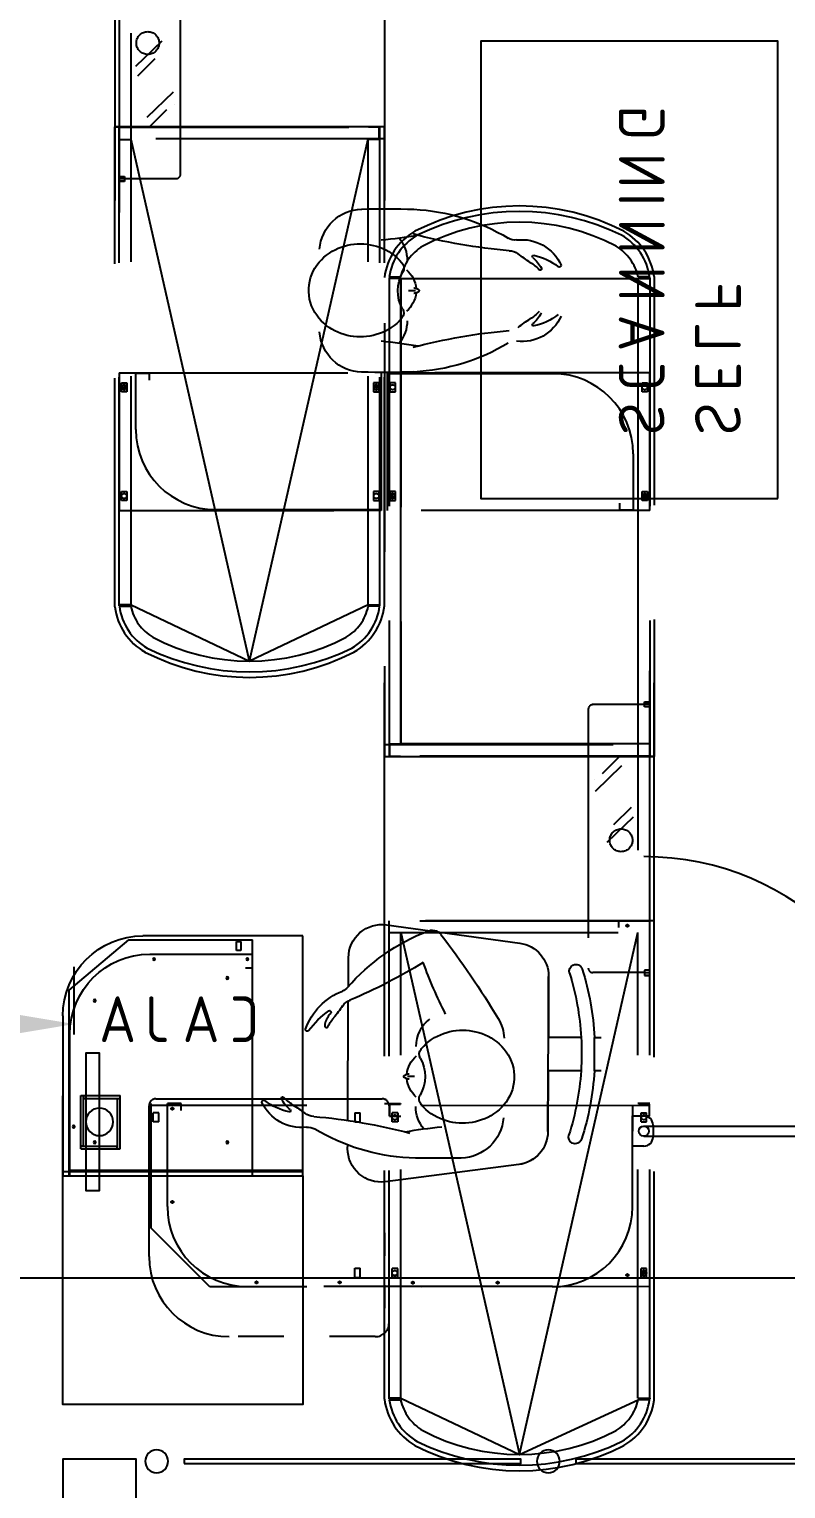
# Model space of a CAD drawing. Header units: millimetres. Extents: x 340 to 1003762, y 22 to 362022.
# Drawn here: x 405.336 to 406.991, y 42.356 to 45.548 of the extents above; entities that cross this region are included whole.
import ezdxf
from ezdxf.xclip import XClip

# ---------------------------------------------------------------- set-up
doc = ezdxf.new("R2010")
doc.units = ezdxf.units.MM
doc.header["$XCLIPFRAME"] = 0
doc.linetypes.add('LSBB_P_002 - PLANTA 1° NIVEL SALA DE VENTAS$0$DASHED', pattern=[0.75, 0.5, -0.25])
doc.linetypes.add('LSBB_P_002 - PLANTA 1° NIVEL SALA DE VENTAS$0$HIDDEN', pattern=[0.375, 0.25, -0.125])
for name, color, linetype in [('LSBB_P_002 - PLANTA 1° NIVEL SALA DE VENTAS$0$A-CHECKOUTS', 6, 'Continuous'), ('LSBB_P_002 - PLANTA 1° NIVEL SALA DE VENTAS$0$A-DEMOLICIONES', 30, 'LSBB_P_002 - PLANTA 1° NIVEL SALA DE VENTAS$0$DASHED'), ('LSBB_P_002 - PLANTA 1° NIVEL SALA DE VENTAS$0$COTAS 125', 2, 'Continuous'), ('XREF', 7, 'Continuous')]:
    doc.layers.add(name, color=color, linetype=linetype)
doc.styles.add('LSBB_P_002 - PLANTA 1° NIVEL SALA DE VENTAS$0$1208_Planta Primer Nivel$0$1409_Plate_1$0$1404_Sala de Ventas$0$Estilo1', font='arial.ttf', dxfattribs={"height": 0.24})
doc.styles.add('LSBB_P_002 - PLANTA 1° NIVEL SALA DE VENTAS$0$ROMANS', font='romans')
doc.dimstyles.new('LSBB_P_002 - PLANTA 1° NIVEL SALA DE VENTAS$0$DIMENSION-125', dxfattribs={"dimscale": 125, "dimtxt": 0.0015, "dimasz": 0.0015, "dimexe": 0.001, "dimexo": 0.0005, "dimgap": 0.0005, "dimtad": 1, "dimdec": 0, "dimlfac": 100, "dimzin": 0, "dimdsep": 46, "dimtxsty": 'LSBB_P_002 - PLANTA 1° NIVEL SALA DE VENTAS$0$ROMANS', "dimcen": 0.004, "dimclrd": 4, "dimclre": 8, "dimclrt": 3, "dimadec": 0, "dimazin": 0, "dimtfac": 1, "dimtdec": 0, "dimtix": 1, "dimtofl": 0, "dimtmove": 2, "dimatfit": 3, "dimfxl": 0, "dimtolj": 1, "dimtzin": 0, "dimarcsym": 0})

# ---------------------------------------------------------------- blocks, each defined once
blk = doc.blocks.new('*D529')
at = {"layer": 'LSBB_P_002 - PLANTA 1° NIVEL SALA DE VENTAS$0$COTAS 125', "color": 8, "linetype": 'Continuous', "lineweight": -2, "transparency": 16777216}
for p, q in [((817.0743, 257.3464, 0), (817.0743, 257.7624, 0)), ((822.7223, 257.3464, 0), (822.7223, 257.7624, 0))]:
    blk.add_line(p, q, dxfattribs=at)
at = {"layer": 'LSBB_P_002 - PLANTA 1° NIVEL SALA DE VENTAS$0$COTAS 125', "linetype": 'Continuous', "lineweight": -2, "transparency": 16777216}
blk.add_line((817.2618, 257.6374, 0), (822.5348, 257.6374, 0), dxfattribs=at)
at = {"layer": 'LSBB_P_002 - PLANTA 1° NIVEL SALA DE VENTAS$0$COTAS 125', "transparency": 16777216}
for points in [[(817.2618, 257.6687, 0), (817.2618, 257.6062, 0), (817.0743, 257.6374, 0)], [(822.5348, 257.6687, 0), (822.5348, 257.6062, 0), (822.7223, 257.6374, 0)]]:
    blk.add_solid(points, dxfattribs=at)
at = {"layer": 'LSBB_P_002 - PLANTA 1° NIVEL SALA DE VENTAS$0$COTAS 125', "color": 2, "transparency": 16777216, "insert": (819.8983, 257.7937, 0), "char_height": 0.1875, "attachment_point": 5, "style": 'LSBB_P_002 - PLANTA 1° NIVEL SALA DE VENTAS$0$ROMANS'}
blk.add_mtext('\\A1;565', dxfattribs=at)
blk = doc.blocks.new('*D531')
at = {"layer": 'LSBB_P_002 - PLANTA 1° NIVEL SALA DE VENTAS$0$COTAS 125', "color": 8, "linetype": 'Continuous', "lineweight": -2, "transparency": 16777216}
for p, q in [((819.8983, 257.5943, 0), (819.8983, 258.3173, 0)), ((820.7233, 258.1692, 0), (820.7233, 258.3173, 0))]:
    blk.add_line(p, q, dxfattribs=at)
at = {"layer": 'LSBB_P_002 - PLANTA 1° NIVEL SALA DE VENTAS$0$COTAS 125', "linetype": 'Continuous', "lineweight": -2, "transparency": 16777216}
blk.add_line((820.5358, 258.1923, 0), (820.0858, 258.1923, 0), dxfattribs=at)
at = {"layer": 'LSBB_P_002 - PLANTA 1° NIVEL SALA DE VENTAS$0$COTAS 125', "transparency": 16777216}
for points in [[(820.0858, 258.2235, 0), (820.0858, 258.161, 0), (819.8983, 258.1923, 0)], [(820.5358, 258.2235, 0), (820.5358, 258.161, 0), (820.7233, 258.1923, 0)]]:
    blk.add_solid(points, dxfattribs=at)
at = {"layer": 'LSBB_P_002 - PLANTA 1° NIVEL SALA DE VENTAS$0$COTAS 125', "color": 2, "transparency": 16777216, "insert": (820.3108, 258.3485, 0), "char_height": 0.1875, "attachment_point": 5, "style": 'LSBB_P_002 - PLANTA 1° NIVEL SALA DE VENTAS$0$ROMANS'}
blk.add_mtext('\\A1;83', dxfattribs=at)
blk = doc.blocks.new('LSBB_P_002 - PLANTA 1° NIVEL SALA DE VENTAS$0$self scanning (16.03.2016)')
at = {"layer": 'LSBB_P_002 - PLANTA 1° NIVEL SALA DE VENTAS$0$A-CHECKOUTS'}
for p, q in [((6059.99, 1693), (6059.99, 1777.95, 0)), ((6059.99, 1593.06), (6059.99, 1628.06)), ((6059.99, 1628.06), (6112.49, 1628.06)), ((6061.39, 1628.06), (6061.39, 1587.46)), ((6061.49, 1628.06), (6061.49, 1597.06)), ((6101.49, 1628.06), (6101.49, 1576.46)), ((6112.49, 1628.06), (6112.49, 1575.56)), ((6159.73, 1625.57), (6130.51, 1629.33)), ((6159.73, 1625.57), (6130.51, 1629.33)), ((6059.99, 1627.11), (6112.49, 1627.11)), ((6061.39, 1626.78), (6112.49, 1626.76)), ((6063.89, 1622.14), (6063.89, 1621.54)), ((6063.89, 1622.14), (6071.89, 1622.14)), ((6063.89, 1622.14), (6063.89, 1621.54)), ((6063.89, 1621.54), (6071.89, 1621.54)), ((6063.89, 1621.49), (6063.89, 1610.49)), ((6063.89, 1621.49), (6064.49, 1621.49)), ((6064.49, 1621.49), (6064.49, 1610.49)), ((6071.89, 1622.14), (6071.89, 1621.54)), ((6071.94, 1622.14), (6071.94, 1611.14)), ((6071.94, 1622.14), (6072.54, 1622.14)), ((6072.54, 1622.14), (6072.54, 1611.14)), ((6122.28, 1622.05), (6122.29, 1621.27)), ((6122.28, 1622.05), (6122.29, 1621.27)), ((6166.09, 1618.36), (6166.15, 1605.04)), ((6166.15, 1605.04), (6166.09, 1618.36)), ((6122.31, 1615.9), (6122.43, 1589.76)), ((6122.31, 1615.9), (6122.43, 1589.76)), ((6063.89, 1610.49), (6064.49, 1610.49)), ((6064.54, 1611.09), (6072.54, 1611.09)), ((6064.54, 1611.09), (6064.54, 1610.49)), ((6064.54, 1610.49), (6072.54, 1610.49)), ((6071.94, 1611.14), (6072.54, 1611.14)), ((6072.54, 1611.09), (6072.54, 1610.49)), ((6136.93, 1606.32), (6135.36, 1606.31)), ((6173.34, 1605.07), (6166.15, 1605.04)), ((6173.34, 1605.07), (6166.15, 1605.04)), ((6176.27, 1605.09), (6176.3, 1597.79)), ((6177.73, 1605.09), (6176.27, 1605.09)), ((6177.73, 1605.09), (6176.27, 1605.09)), ((6173.37, 1597.77), (6166.19, 1597.74)), ((6166.19, 1597.74), (6173.37, 1597.77)), ((6166.25, 1584.43), (6166.19, 1597.74)), ((6176.3, 1597.79), (6177.76, 1597.79)), ((6176.3, 1597.79), (6177.76, 1597.79)), ((6061.39, 1587.46), (6074.39, 1576.46)), ((6122.44, 1586.64), (6122.47, 1580.34)), ((6122.44, 1586.64), (6122.47, 1580.34)), ((6099.94, 1582.56), (6101.44, 1582.56)), ((6101.44, 1582.56), (6101.44, 1579.56)), ((6078.99, 1579.56), (6101.44, 1579.56)), ((6098.94, 1578.76), (6097.94, 1578.76)), ((6097.94, 1578.76), (6097.94, 1576.76)), ((6097.94, 1576.76), (6098.94, 1576.76)), ((6098.94, 1576.76), (6098.94, 1578.76)), ((6130.77, 1573.14), (6159.94, 1577.16)), ((6130.77, 1573.14), (6159.94, 1577.16)), ((6074.39, 1576.46), (6101.49, 1576.46)), ((6112.49, 1575.56), (6077.49, 1575.56)), ((6135.57, 1434.48), (6137.14, 1434.49))]:
    blk.add_line(p, q, dxfattribs=at)
at = {"layer": 'LSBB_P_002 - PLANTA 1° NIVEL SALA DE VENTAS$0$A-CHECKOUTS', "color": 8, "linetype": 'LSBB_P_002 - PLANTA 1° NIVEL SALA DE VENTAS$0$HIDDEN'}
blk.add_line((5979.99, 1693), (6059.99, 1693), dxfattribs=at)
at = {"layer": 'LSBB_P_002 - PLANTA 1° NIVEL SALA DE VENTAS$0$A-CHECKOUTS', "elevation": 0}
blk.add_lwpolyline([(6059.99, 1705.95), (6075.99, 1705.95), (6075.99, 1689.95), (6059.99, 1689.95)], close=True, dxfattribs=at)
at = {"layer": 'LSBB_P_002 - PLANTA 1° NIVEL SALA DE VENTAS$0$A-CHECKOUTS'}
for points in [[(6086.49, 1690.95), (6160.19, 1690.95), (6160.19, 1689.95), (6086.49, 1689.95)], [(6172.19, 1690.95), (6245.89, 1690.95), (6245.89, 1689.95), (6172.19, 1689.95)]]:
    blk.add_lwpolyline(points, close=True, dxfattribs=at)
for points in [[(6112.49, 1628.06), (6112.49, 1678.06), (6059.99, 1678.06), (6059.99, 1610.56)], [(6067.99, 1616.24), (6067.99, 1601.24), (6064.99, 1601.24), (6064.99, 1631.24), (6067.99, 1631.24), (6067.99, 1616.24)], [(6138.34, 1600.32), (6138.42, 1600.22), (6138.93, 1599.66), (6139.48, 1599.13), (6140.06, 1598.65), (6140.66, 1598.22), (6141.29, 1597.82), (6141.94, 1597.47), (6142.6, 1597.17), (6143.28, 1596.9), (6143.96, 1596.68), (6144.66, 1596.5), (6145.36, 1596.36), (6146.06, 1596.26), (6146.77, 1596.21), (6147.48, 1596.19), (6148.19, 1596.21), (6148.9, 1596.28), (6149.61, 1596.38), (6150.31, 1596.53), (6151, 1596.71), (6151.68, 1596.94), (6152.36, 1597.21), (6153.02, 1597.52), (6153.66, 1597.88), (6154.29, 1598.28), (6154.89, 1598.72), (6155.46, 1599.2), (6156, 1599.73), (6156.51, 1600.3), (6156.98, 1600.91), (6157.4, 1601.56), (6157.77, 1602.24), (6158.08, 1602.96), (6158.34, 1603.7), (6158.54, 1604.46), (6158.67, 1605.23), (6158.73, 1606.02), (6158.73, 1606.81), (6158.66, 1607.59), (6158.52, 1608.37), (6158.32, 1609.13), (6158.05, 1609.86), (6157.73, 1610.57), (6157.35, 1611.25), (6156.93, 1611.9), (6156.45, 1612.5), (6155.94, 1613.07), (6155.4, 1613.59), (6154.82, 1614.07), (6154.21, 1614.51), (6153.59, 1614.9), (6152.94, 1615.25), (6152.28, 1615.56), (6151.6, 1615.82), (6150.91, 1616.04), (6150.22, 1616.22), (6149.52, 1616.36), (6148.81, 1616.46), (6148.1, 1616.52), (6147.39, 1616.53), (6146.68, 1616.51), (6145.97, 1616.45), (6145.27, 1616.34), (6144.57, 1616.2), (6143.88, 1616.01), (6143.19, 1615.79), (6142.52, 1615.52), (6141.86, 1615.2), (6141.21, 1614.85), (6140.59, 1614.45), (6139.99, 1614.01), (6139.42, 1613.52), (6138.87, 1612.99), (6138.37, 1612.42), (6138.29, 1612.32)], [(6135.75, 1606.92), (6135.73, 1606.91), (6135.66, 1606.9), (6135.58, 1606.89), (6135.5, 1606.88), (6135.4, 1606.86), (6135.3, 1606.83), (6135.18, 1606.8), (6135.06, 1606.75), (6134.92, 1606.69), (6134.79, 1606.62), (6134.68, 1606.53), (6134.6, 1606.42), (6134.57, 1606.31), (6134.6, 1606.19), (6134.68, 1606.08), (6134.8, 1605.99), (6134.93, 1605.92), (6135.06, 1605.86), (6135.19, 1605.82), (6135.3, 1605.79), (6135.41, 1605.76), (6135.5, 1605.74), (6135.59, 1605.73), (6135.67, 1605.72), (6135.74, 1605.71), (6135.76, 1605.71)], [(6166.15, 1605.04), (6166.19, 1597.74), (6166.25, 1584.43)], [(6117.86, 1595.6), (6117.84, 1595.61), (6117.72, 1595.65), (6117.61, 1595.65), (6117.51, 1595.6), (6117.43, 1595.52), (6117.38, 1595.4), (6117.36, 1595.27), (6117.35, 1595.14), (6117.35, 1595.02), (6117.36, 1594.9), (6117.38, 1594.8), (6117.4, 1594.71), (6117.42, 1594.62), (6117.44, 1594.55), (6117.45, 1594.48), (6117.47, 1594.42), (6117.49, 1594.36), (6117.51, 1594.31), (6117.53, 1594.26), (6117.54, 1594.21), (6117.56, 1594.16), (6117.58, 1594.12), (6117.59, 1594.08), (6117.61, 1594.04), (6117.63, 1594), (6117.65, 1593.96), (6117.66, 1593.92), (6117.68, 1593.89), (6117.7, 1593.85), (6117.72, 1593.81), (6117.74, 1593.77), (6117.76, 1593.72), (6117.79, 1593.68), (6117.81, 1593.63), (6117.84, 1593.59), (6117.87, 1593.53), (6117.91, 1593.48), (6117.95, 1593.42), (6117.98, 1593.37)], [(6216.39, 1479.95), (6216.39, 1379.95), (6151.39, 1379.95), (6151.39, 1479.95), (6216.39, 1479.95)], [(6134.16, 1440.47), (6134.07, 1440.57), (6133.56, 1441.14), (6133.02, 1441.66), (6132.44, 1442.14), (6131.83, 1442.58), (6131.2, 1442.97), (6130.56, 1443.32), (6129.9, 1443.63), (6129.22, 1443.89), (6128.53, 1444.11), (6127.84, 1444.29), (6127.14, 1444.43), (6126.43, 1444.53), (6125.72, 1444.59), (6125.01, 1444.6), (6124.3, 1444.58), (6123.59, 1444.52), (6122.89, 1444.41), (6122.19, 1444.27), (6121.5, 1444.08), (6120.81, 1443.85), (6120.14, 1443.59), (6119.48, 1443.27), (6118.83, 1442.92), (6118.21, 1442.52), (6117.61, 1442.08), (6117.04, 1441.59), (6116.49, 1441.06), (6115.99, 1440.49), (6115.52, 1439.88), (6115.1, 1439.23), (6114.73, 1438.55), (6114.41, 1437.84), (6114.15, 1437.1), (6113.96, 1436.34), (6113.83, 1435.56), (6113.76, 1434.78), (6113.77, 1433.99), (6113.84, 1433.2), (6113.98, 1432.43), (6114.18, 1431.67), (6114.44, 1430.93), (6114.77, 1430.22), (6115.14, 1429.54), (6115.57, 1428.9), (6116.04, 1428.29), (6116.55, 1427.73), (6117.1, 1427.2), (6117.68, 1426.72), (6118.28, 1426.28), (6118.91, 1425.89), (6119.56, 1425.54), (6120.22, 1425.23), (6120.9, 1424.97), (6121.58, 1424.75), (6122.28, 1424.57), (6122.98, 1424.43), (6123.68, 1424.33), (6124.39, 1424.28), (6125.1, 1424.26), (6125.81, 1424.28), (6126.52, 1424.35), (6127.23, 1424.45), (6127.93, 1424.59), (6128.62, 1424.78), (6129.3, 1425.01), (6129.98, 1425.28), (6130.64, 1425.59), (6131.28, 1425.95), (6131.9, 1426.34), (6132.51, 1426.79), (6133.08, 1427.27), (6133.62, 1427.8), (6134.13, 1428.37), (6134.21, 1428.47)], [(6136.74, 1433.88), (6136.76, 1433.88), (6136.83, 1433.89), (6136.91, 1433.9), (6137, 1433.92), (6137.09, 1433.94), (6137.2, 1433.97), (6137.31, 1434), (6137.44, 1434.04), (6137.57, 1434.1), (6137.7, 1434.17), (6137.81, 1434.26), (6137.9, 1434.37), (6137.92, 1434.49), (6137.89, 1434.61), (6137.81, 1434.71), (6137.7, 1434.8), (6137.57, 1434.88), (6137.44, 1434.93), (6137.31, 1434.97), (6137.19, 1435.01), (6137.09, 1435.03), (6136.99, 1435.05), (6136.91, 1435.07), (6136.83, 1435.08), (6136.76, 1435.09), (6136.74, 1435.09)]]:
    blk.add_lwpolyline(points, dxfattribs=at)
for centre, radius in [((6080.49, 1690.45), 2.5), ((6166.19, 1690.45), 2.5), ((6067.99, 1616.24), 3), ((6066.94, 1620.71), 0.25), ((6095.94, 1620.71), 0.25), ((6062.34, 1617.26), 0.25), ((6066.94, 1589.71), 0.25), ((6095.94, 1584.76), 0.25), ((6079.94, 1580.66), 0.25), ((6100.34, 1580.66), 0.25)]:
    blk.add_circle(centre, radius, dxfattribs=at)
at = {"layer": 'LSBB_P_002 - PLANTA 1° NIVEL SALA DE VENTAS$0$A-CHECKOUTS', "color": 8, "linetype": 'LSBB_P_002 - PLANTA 1° NIVEL SALA DE VENTAS$0$HIDDEN'}
blk.add_arc((6060.92, 1696.93), 81.03, 90.6584, 182.7779, dxfattribs=at)
at = {"layer": 'LSBB_P_002 - PLANTA 1° NIVEL SALA DE VENTAS$0$A-CHECKOUTS'}
for centre, radius, start, end in [((6129.58, 1622.09), 7.3, 82.6624, 180.257), ((6129.58, 1622.09), 7.3, 82.6685, 180.2546), ((6158.79, 1618.33), 7.3, 0.257, 82.6624), ((6158.79, 1618.32), 7.3, 0.2646, 82.6593), ((6138.08, 1579.58), 44.59, 93.0249, 121.0117), ((6142.05, 1430.47), 193.73, 88.4941, 91.8724), ((6146.9, 1614.65), 9.49, 4.2153, 88.4942), ((6104.97, 1734.47), 119.83, 274.732, 284.9621), ((6151.67, 1713.3), 96.38, 259.9205, 264.7611), ((6172.07, 1619.56), 1.46, 116.822, 198.7277), ((6172.07, 1619.56), 1.46, 116.822, 198.7277), ((6114.35, 1601.16), 59.12, 3.7963, 17.6591), ((6114.35, 1601.16), 59.12, 3.7963, 17.6591), ((6172.07, 1619.56), 1.46, 17.6849, 116.822), ((6172.07, 1619.56), 1.46, 17.7025, 116.8163), ((6114.35, 1601.16), 62.04, 3.6296, 17.6849), ((6114.35, 1601.16), 62.04, 3.6296, 17.6849), ((6112.12, 1607.99), 9.47, 83.1316, 155.6768), ((6114.83, 1612.13), 2.92, 89.5755, 130.3781), ((6113.6, 1620.29), 2.92, 263.1316, 301.0119), ((6144.8, 1612.93), 7.6, 140.3906, 180.257), ((6103.91, 1611.88), 0.42, 179.0347, 307.0558), ((6111.97, 1601.77), 12.51, 101.5225, 128.6344), ((6114.28, 1607.85), 7.29, 128.7872, 152.3666), ((6115.6, 1603.89), 10.12, 121.9176, 136.2315), ((6109.54, 1613.75), 0.285, 308.7871, 100.2583), ((6093.16, 1639.93), 32.33, 301.917, 307.7188), ((6139.6, 1611.23), 1.7, 140.4698, 210.5942), ((6108.06, 1611.06), 0.289, 144.4696, 324.4708), ((6141.55, 1606.1), 6.36, 131.8202, 173.5822), ((6131.24, 1606.29), 8.01, 329.9203, 30.5937), ((6141.54, 1606.58), 6.36, 186.9319, 228.6938), ((6139.65, 1601.42), 1.7, 149.9198, 220.0442), ((6114.35, 1601.16), 59.12, 356.7178, 3.7963), ((6144.86, 1599.78), 7.6, 180.257, 232.4445), ((6078.99, 1597.06), 17.5, 180, 270), ((6113.41, 1596.07), 0.379, 31.2694, 200.1706), ((6126.39, 1600.84), 14.21, 200.1702, 248.3077), ((6128.82, 1607.44), 18.77, 216.5177, 235.5552), ((6147.07, 1598.53), 9.49, 329.06, 356.3434), ((6114.35, 1601.16), 59.12, 342.829, 356.7178), ((6114.35, 1601.16), 59.12, 342.829, 356.7178), ((6114.35, 1601.16), 62.04, 342.829, 356.8845), ((6114.36, 1601.16), 62.03, 342.8267, 356.8853), ((6077.49, 1593.06), 17.5, 180, 270), ((6126.99, 1599.98), 10.12, 205.5956, 219.9094), ((6124.5, 1596.63), 7.29, 206.5659, 215.8975), ((6094.42, 1572.74), 32.33, 34.1084, 39.9102), ((6229.5, 1548.72), 96.38, 152.8685, 160.196), ((5989.04, 1693.25), 193.73, 322.479, 329.06), ((6118.36, 1592.19), 0.285, 235.5563, 35.8975), ((6123.69, 1592.4), 2.92, 211.4481, 252.2509), ((6076.16, 1479.24), 119.83, 58.4727, 67.0953), ((6120.06, 1584.92), 2.92, 40.9799, 68.3082), ((6155.93, 1616.08), 44.59, 220.9793, 248.8019), ((6158.95, 1584.39), 7.3, 277.852, 0.257), ((6158.95, 1584.39), 7.3, 277.8579, 0.2543), ((6172.23, 1583.27), 1.46, 162.829, 243.692), ((6172.23, 1583.27), 1.46, 162.8186, 243.6995), ((6129.77, 1580.37), 7.3, 180.257, 277.852), ((6129.77, 1580.37), 7.3, 180.2489, 277.8556), ((6172.23, 1583.27), 1.46, 243.692, 342.829), ((6172.23, 1583.27), 1.46, 243.692, 342.829), ((6140.77, 1576.75), 2.44, 241.7756, 321.3051), ((6125.6, 1442.82), 9.49, 91.5058, 175.7847), ((6130.44, 1258.64), 193.73, 88.1276, 91.5059), ((6134.42, 1407.75), 44.59, 58.9883, 86.9751), ((6120.83, 1541.47), 96.38, 275.2389, 280.0795), ((6127.7, 1441.1), 7.6, 359.743, 39.6094), ((6167.53, 1562.64), 119.83, 255.0379, 265.268), ((6160.38, 1436.16), 9.47, 24.3232, 96.8684), ((6179.34, 1468.1), 32.33, 232.2812, 238.083), ((6132.85, 1439.37), 1.7, 329.9198, 40.0442), ((6156.89, 1432.06), 10.12, 43.7685, 58.0824), ((6162.96, 1441.92), 0.285, 79.7417, 231.2129), ((6158.21, 1436.02), 7.29, 27.6334, 51.2128), ((6160.52, 1429.94), 12.51, 51.3656, 78.4775), ((6141.25, 1434.5), 8.01, 149.9203, 210.5937), ((6130.95, 1434.22), 6.36, 6.9319, 48.6938), ((6130.95, 1434.7), 6.36, 311.8202, 353.5822), ((6132.89, 1429.56), 1.7, 320.4698, 30.5942), ((6156.89, 1436.9), 10.12, 301.9176, 316.2315), ((6164.44, 1429.73), 0.289, 324.4696, 144.4708), ((6127.7, 1427.87), 7.6, 320.3906, 0.257), ((6160.38, 1432.81), 9.47, 263.1316, 335.6768), ((6179.34, 1400.86), 32.33, 121.917, 127.7188), ((6162.96, 1427.04), 0.285, 128.7871, 280.2583), ((6158.21, 1432.95), 7.29, 308.7872, 332.3666), ((6160.52, 1439.02), 12.51, 281.5225, 308.6344), ((6168.59, 1428.91), 0.42, 359.0347, 127.0558), ((6125.6, 1426.15), 9.49, 184.2153, 268.4942), ((6120.83, 1327.49), 96.38, 79.9205, 84.7611), ((6167.53, 1306.33), 119.83, 94.732, 104.9621), ((6158.89, 1420.5), 2.92, 83.1316, 121.0119), ((6157.66, 1428.67), 2.92, 269.5755, 310.3781), ((6134.42, 1461.22), 44.59, 273.0249, 301.0117), ((6130.44, 1610.32), 193.73, 268.4941, 271.8724)]:
    blk.add_arc(centre, radius, start, end, dxfattribs=at)
at = {"layer": 'LSBB_P_002 - PLANTA 1° NIVEL SALA DE VENTAS$0$A-CHECKOUTS', "char_height": 10, "width": 435.7686, "style": 'LSBB_P_002 - PLANTA 1° NIVEL SALA DE VENTAS$0$1208_Planta Primer Nivel$0$1409_Plate_1$0$1404_Sala de Ventas$0$Estilo1'}
for s, insert, attachment_point, rotation in [('{\\Fisocp3|c0;\\T1.35;CAJA}', (6065.1, 1598.81), 9, 180.001), ('{\\Fisocp3|c0;\\T1.35;SELF\\PSCANNING}', (6181.58, 1466.07), 7, 269.999)]:
    blk.add_mtext(s, dxfattribs=dict(at, insert=insert, attachment_point=attachment_point, rotation=rotation))
blk = doc.blocks.new('LSBB_P_002 - PLANTA 1° NIVEL SALA DE VENTAS$0$DEMOL')
at = {"layer": 'LSBB_P_002 - PLANTA 1° NIVEL SALA DE VENTAS$0$A-DEMOLICIONES'}
for p, q in [((1020.8215, 261.5651), (1020.8215, 259.993)), ((1020.9561, 260.0507), (1020.9561, 260.6165)), ((1020.8475, 259.1088), (1020.8475, 260.5392)), ((1020.8215, 260.4665), (1020.8215, 259.8795)), ((1020.8579, 260.2865), (1020.9154, 260.3421)), ((1020.8624, 260.2655), (1020.9006, 260.3037)), ((1020.883, 260.1748), (1020.9406, 260.2304)), ((1020.9416, 260.2036), (1020.9416, 260.2036)), ((1020.8876, 260.1538), (1020.9257, 260.192)), ((1020.812, 260.1542), (1021.2884, 260.1542)), ((1020.812, 259.1043), (1020.812, 260.1542)), ((1020.8215, 260.1542), (1020.8475, 260.1542)), ((1020.8215, 259.1066), (1020.8215, 260.1542)), ((1020.8215, 260.153), (1020.8452, 260.153)), ((1020.822, 260.1265), (1020.822, 260.153)), ((1020.8242, 260.153), (1021.367, 260.153)), ((1020.8452, 260.1542), (1020.8452, 260.153)), ((1021.367, 260.1542), (1021.367, 260.153)), ((1021.392, 260.1542), (1021.367, 260.1542)), ((1021.3907, 260.153), (1021.367, 260.153)), ((1021.3907, 260.153), (1021.3907, 260.128)), ((1021.3907, 260.1265), (1021.3907, 260.153)), ((1021.402, 260.1542), (1021.392, 260.1542)), ((1021.392, 259.1066), (1021.392, 260.1542)), ((1021.402, 259.1066), (1021.402, 260.1542)), ((1021.402, 260.128), (1020.8119, 260.128)), ((1020.822, 260.1265), (1020.8475, 260.1265)), ((1021.366, 259.1088), (1021.366, 260.128)), ((1021.3907, 260.1265), (1021.366, 260.1265)), ((1020.8211, 260.0407), (1020.9472, 260.0407)), ((1020.8215, 260.0342), (1020.8215, 260.0457)), ((1020.8215, 260.0457), (1020.833, 260.0457)), ((1020.833, 260.0457), (1020.833, 260.0342)), ((1020.833, 260.0457), (1020.833, 260.0342)), ((1020.833, 260.0352), (1020.8215, 260.0352)), ((1020.833, 260.0342), (1020.8215, 260.0342)), ((1021.412, 259.8247), (1021.412, 258.7771)), ((1021.412, 259.8247), (1021.422, 259.8247)), ((1021.412, 259.8247), (1021.422, 259.8247)), ((1021.422, 259.8247), (1021.412, 259.8247)), ((1021.422, 259.8247), (1021.412, 259.8247)), ((1021.422, 259.8234), (1021.412, 259.8234)), ((1021.438, 259.8224), (1021.412, 259.8224)), ((1021.4124, 259.8257), (1021.4374, 259.8257)), ((1021.422, 259.8247), (1021.422, 259.8257)), ((1021.422, 259.8247), (1021.422, 259.8234)), ((1021.438, 259.8224), (1021.438, 258.8033)), ((1021.9564, 259.8224), (1021.9824, 259.8224)), ((1021.9564, 259.8224), (1021.9824, 259.8224)), ((1021.9564, 259.8224), (1021.9564, 258.3921)), ((1021.9819, 259.8257), (1021.9569, 259.8257)), ((1021.9724, 259.8247), (1021.9724, 259.8257)), ((1021.9724, 259.8247), (1021.9824, 259.8247)), ((1021.9724, 259.8247), (1021.9724, 259.8234)), ((1021.9724, 259.8247), (1021.9824, 259.8247)), ((1021.9724, 259.8234), (1021.9824, 259.8234)), ((1021.9824, 259.8224), (1021.9824, 259.8247)), ((1021.9824, 259.8247), (1021.9824, 258.7771)), ((1021.9919, 259.827), (1021.9919, 258.7771)), ((1021.402, 259.7247), (1021.402, 258.7771)), ((1020.8215, 259.6161), (1021.3951, 259.6161)), ((1020.8265, 259.5746), (1020.8265, 259.5946)), ((1020.8265, 259.5946), (1020.8385, 259.5946)), ((1020.8325, 259.5946), (1020.8325, 259.5746)), ((1020.8385, 259.5946), (1020.8385, 259.5746)), ((1020.858, 259.492), (1020.858, 259.6161)), ((1020.888, 259.6148), (1020.858, 259.6148)), ((1020.888, 259.5998), (1020.888, 259.6148)), ((1021.3901, 259.5946), (1021.3781, 259.5946)), ((1021.3781, 259.5946), (1021.3781, 259.5746)), ((1021.3841, 259.5946), (1021.3841, 259.5746)), ((1021.3901, 259.5746), (1021.3901, 259.5946)), ((1021.4088, 259.6161), (1021.7474, 259.6161)), ((1021.4258, 259.5946), (1021.4138, 259.5946)), ((1021.4138, 259.5946), (1021.4138, 259.5746)), ((1021.4258, 259.5746), (1021.4258, 259.5946)), ((1021.9824, 259.6161), (1021.7474, 259.6161)), ((1021.9654, 259.5946), (1021.9774, 259.5946)), ((1021.9654, 259.5746), (1021.9654, 259.5946)), ((1021.9774, 259.5946), (1021.9774, 259.5746)), ((1020.8265, 259.5846), (1020.8385, 259.5846)), ((1020.8385, 259.5746), (1020.8265, 259.5746)), ((1021.3901, 259.5846), (1021.3781, 259.5846)), ((1021.3781, 259.5746), (1021.3901, 259.5746)), ((1021.4138, 259.5746), (1021.4258, 259.5746)), ((1021.9774, 259.5746), (1021.9654, 259.5746)), ((1021.9459, 259.4393), (1021.9459, 259.3152)), ((1020.8265, 259.3367), (1020.8265, 259.3567)), ((1020.8265, 259.3567), (1020.8385, 259.3567)), ((1020.8385, 259.3367), (1020.8265, 259.3367)), ((1020.8385, 259.3567), (1020.8385, 259.3367)), ((1021.3901, 259.3567), (1021.3781, 259.3567)), ((1021.3781, 259.3567), (1021.3781, 259.3367)), ((1021.3781, 259.3367), (1021.3901, 259.3367)), ((1021.3901, 259.3367), (1021.3901, 259.3567)), ((1021.4258, 259.3567), (1021.4138, 259.3567)), ((1021.4138, 259.3567), (1021.4138, 259.3367)), ((1021.4138, 259.3467), (1021.4258, 259.3467)), ((1021.4138, 259.3367), (1021.4258, 259.3367)), ((1021.4198, 259.3367), (1021.4198, 259.3567)), ((1021.4258, 259.3367), (1021.4258, 259.3567)), ((1021.9654, 259.3567), (1021.9774, 259.3567)), ((1021.9654, 259.3367), (1021.9654, 259.3567)), ((1021.9774, 259.3467), (1021.9654, 259.3467)), ((1021.9774, 259.3367), (1021.9654, 259.3367)), ((1021.9714, 259.3367), (1021.9714, 259.3567)), ((1021.9774, 259.3567), (1021.9774, 259.3367)), ((1020.8215, 259.3152), (1021.0565, 259.3152)), ((1021.3951, 259.3152), (1021.0565, 259.3152)), ((1021.9824, 259.3152), (1021.4088, 259.3152)), ((1021.9159, 259.3315), (1021.9159, 259.3165)), ((1021.9159, 259.3165), (1021.9459, 259.3165)), ((1020.8215, 259.1088), (1020.8215, 259.1066)), ((1020.8475, 259.1088), (1020.8215, 259.1088)), ((1020.8475, 259.1088), (1020.8215, 259.1088)), ((1020.8315, 259.1078), (1020.8215, 259.1078)), ((1020.8315, 259.1066), (1020.8215, 259.1066)), ((1020.8315, 259.1066), (1020.8215, 259.1066)), ((1020.822, 259.1056), (1020.847, 259.1056)), ((1020.8315, 259.1066), (1020.8315, 259.1078)), ((1020.8315, 259.1066), (1020.8315, 259.1056)), ((1021.366, 259.1088), (1021.392, 259.1088)), ((1021.3915, 259.1056), (1021.3665, 259.1056)), ((1021.382, 259.1078), (1021.392, 259.1078)), ((1021.382, 259.1066), (1021.382, 259.1078)), ((1021.392, 259.1066), (1021.382, 259.1066)), ((1021.392, 259.1066), (1021.382, 259.1066)), ((1021.382, 259.1066), (1021.392, 259.1066)), ((1021.382, 259.1066), (1021.392, 259.1066)), ((1021.382, 259.1066), (1021.382, 259.1056)), ((1021.9824, 258.4648), (1021.9824, 259.0518)), ((1021.9824, 257.3742), (1021.9824, 258.9383)), ((1021.9828, 258.8906), (1021.8567, 258.8906)), ((1021.9709, 258.8856), (1021.9709, 258.8971)), ((1021.9709, 258.8856), (1021.9709, 258.8971)), ((1021.9709, 258.8971), (1021.9824, 258.8971)), ((1021.9709, 258.8961), (1021.9824, 258.8961)), ((1021.9824, 258.8971), (1021.9824, 258.8856)), ((1021.8478, 258.8806), (1021.8478, 258.3148)), ((1021.9824, 258.8856), (1021.9709, 258.8856)), ((1021.402, 258.8033), (1021.992, 258.8033)), ((1021.4132, 258.8048), (1021.438, 258.8048)), ((1021.4132, 258.8048), (1021.4132, 258.7783)), ((1021.4132, 258.7783), (1021.4132, 258.8033)), ((1021.9819, 258.8048), (1021.9564, 258.8048)), ((1021.9819, 258.8048), (1021.9819, 258.7783)), ((1021.402, 258.7771), (1021.412, 258.7771)), ((1021.412, 258.7771), (1021.437, 258.7771)), ((1021.4132, 258.7783), (1021.437, 258.7783)), ((1021.9797, 258.7783), (1021.437, 258.7783)), ((1021.437, 258.7771), (1021.437, 258.7783)), ((1021.992, 258.7771), (1021.5155, 258.7771)), ((1021.9163, 258.7775), (1021.8782, 258.7393)), ((1021.9824, 258.7771), (1021.9564, 258.7771)), ((1021.9587, 258.7771), (1021.9587, 258.7783)), ((1021.9824, 258.7783), (1021.9587, 258.7783)), ((1021.8623, 258.7276), (1021.8623, 258.7276)), ((1021.9209, 258.7565), (1021.8633, 258.7009)), ((1021.9415, 258.6658), (1021.9033, 258.6276)), ((1021.9461, 258.6447), (1021.8885, 258.5892)), ((1021.992, 258.4183), (1021.402, 258.4183)), ((1021.402, 257.3719), (1021.402, 258.4183)), ((1021.412, 257.3719), (1021.412, 258.4183)), ((1021.9797, 258.4171), (1021.412, 258.4171)), ((1021.9145, 258.4183), (1021.9445, 258.4183)), ((1021.9145, 258.4033), (1021.9145, 258.4183)), ((1021.9919, 257.3696), (1021.9919, 258.4183)), ((1021.4132, 258.3921), (1021.992, 258.3921)), ((1021.438, 257.3742), (1021.438, 258.3921)), ((1021.9564, 257.3742), (1021.9564, 258.3921)), ((1021.9728, 258.3048), (1021.8578, 258.3048)), ((1021.9709, 258.3098), (1021.9709, 258.2983)), ((1021.9824, 258.3098), (1021.9709, 258.3098)), ((1021.9709, 258.2993), (1021.9824, 258.2993)), ((1021.9709, 258.2983), (1021.9824, 258.2983)), ((1021.9728, 258.3048), (1021.9828, 258.3048)), ((1021.9824, 258.2983), (1021.9824, 258.3098)), ((1020.902, 258.0288), (1021.397, 258.0288)), ((1021.9819, 258.0137), (1020.887, 258.0142)), ((1020.887, 257.6838), (1020.887, 258.0138)), ((1020.8915, 257.7461), (1020.8915, 258.0188)), ((1020.896, 257.9783), (1020.896, 257.9983)), ((1020.908, 257.9983), (1020.896, 257.9983)), ((1020.908, 257.9783), (1020.908, 257.9983)), ((1020.927, 257.7933), (1020.927, 258.0183)), ((1020.957, 258.0183), (1020.927, 258.0183)), ((1020.957, 258.0033), (1020.957, 258.0183)), ((1021.337, 257.9983), (1021.337, 257.9783)), ((1021.337, 257.9983), (1021.349, 257.9983)), ((1021.349, 257.9783), (1021.349, 257.9983)), ((1021.402, 258.0183), (1021.412, 258.0183)), ((1021.412, 258.0183), (1021.437, 258.0183)), ((1021.4132, 258.0171), (1021.437, 258.0171)), ((1021.4132, 257.9906), (1021.4132, 258.0171)), ((1021.4132, 258.0171), (1021.4132, 257.9921)), ((1021.419, 257.9783), (1021.419, 257.9983)), ((1021.431, 257.9983), (1021.419, 257.9983)), ((1021.431, 257.9983), (1021.431, 257.9783)), ((1021.437, 258.0183), (1021.437, 258.0171)), ((1021.9824, 258.0183), (1021.9564, 258.0183)), ((1021.9587, 258.0183), (1021.9587, 258.0171)), ((1021.9824, 258.0171), (1021.9587, 258.0171)), ((1021.9635, 257.9983), (1021.9755, 257.9983)), ((1021.9635, 257.9783), (1021.9635, 257.9983)), ((1021.9755, 257.9783), (1021.9755, 257.9983)), ((1021.9819, 257.9906), (1021.9819, 258.0171)), ((1020.908, 257.9783), (1020.896, 257.9783)), ((1021.337, 257.9783), (1021.349, 257.9783)), ((1021.4132, 257.9906), (1021.438, 257.9906)), ((1021.431, 257.9783), (1021.419, 257.9783)), ((1021.9819, 257.9906), (1021.9564, 257.9906)), ((1021.9635, 257.9783), (1021.9755, 257.9783)), ((1021.0197, 257.6178), (1020.8915, 257.7461)), ((1021.402, 257.7358), (1021.402, 257.6858)), ((1021.337, 257.6583), (1021.349, 257.6583)), ((1021.337, 257.6383), (1021.337, 257.6583)), ((1021.349, 257.6383), (1021.349, 257.6583)), ((1021.431, 257.6578), (1021.419, 257.6578)), ((1021.419, 257.6378), (1021.419, 257.6578)), ((1021.431, 257.6378), (1021.431, 257.6578)), ((1021.9755, 257.6578), (1021.9635, 257.6578)), ((1021.9635, 257.6378), (1021.9635, 257.6578)), ((1021.9755, 257.6478), (1021.9635, 257.6478)), ((1021.9695, 257.6378), (1021.9695, 257.6578)), ((1021.9755, 257.6378), (1021.9755, 257.6578)), ((1021.9824, 257.6183), (1021.0197, 257.6178)), ((1021.7695, 257.6183), (1021.102, 257.6183)), ((1021.337, 257.6383), (1021.349, 257.6383)), ((1021.402, 257.621), (1021.402, 257.571)), ((1021.431, 257.6378), (1021.419, 257.6378)), ((1021.9755, 257.6378), (1021.9635, 257.6378)), ((1021.438, 257.3742), (1021.412, 257.3742)), ((1021.422, 257.3732), (1021.412, 257.3732)), ((1021.422, 257.3719), (1021.412, 257.3719)), ((1021.422, 257.3719), (1021.412, 257.3719)), ((1021.412, 257.3719), (1021.422, 257.3719)), ((1021.412, 257.3719), (1021.422, 257.3719)), ((1021.4124, 257.3709), (1021.4374, 257.3709)), ((1021.422, 257.3719), (1021.422, 257.3732)), ((1021.422, 257.3719), (1021.422, 257.3709)), ((1021.9564, 257.3742), (1021.9824, 257.3742)), ((1021.9564, 257.3742), (1021.9824, 257.3742)), ((1021.9819, 257.3709), (1021.9569, 257.3709)), ((1021.9724, 257.3732), (1021.9824, 257.3732)), ((1021.9724, 257.3719), (1021.9724, 257.3732)), ((1021.9724, 257.3719), (1021.9824, 257.3719)), ((1021.9724, 257.3719), (1021.9724, 257.3709)), ((1021.9724, 257.3719), (1021.9824, 257.3719)), ((1021.9824, 257.3742), (1021.9824, 257.3719))]:
    blk.add_line(p, q, dxfattribs=at)
at = {"layer": 'LSBB_P_002 - PLANTA 1° NIVEL SALA DE VENTAS$0$A-DEMOLICIONES', "linetype": 'Continuous'}
for p, q in [((1020.812, 260.513), (1020.812, 259.993)), ((1021.402, 260.513), (1021.402, 259.993)), ((1021.367, 260.1542), (1020.812, 260.1542)), ((1021.1067, 258.9858), (1020.8475, 260.1265)), ((1021.1067, 258.9858), (1021.366, 260.128)), ((1020.8215, 259.6161), (1020.8215, 259.3152)), ((1021.3951, 259.6161), (1021.3951, 259.3152)), ((1021.4088, 259.3152), (1021.4088, 259.6161)), ((1021.7709, 259.6143), (1021.4088, 259.6143)), ((1021.981, 259.6159), (1021.5124, 259.6161)), ((1021.9824, 259.3152), (1021.9824, 259.6161)), ((1020.8229, 259.3154), (1021.2915, 259.3152)), ((1021.033, 259.317), (1021.3951, 259.317)), ((1020.8475, 259.1088), (1021.1067, 258.9858)), ((1021.366, 259.1088), (1021.1067, 258.9858)), ((1021.402, 258.4183), (1021.402, 258.9383)), ((1021.992, 258.4183), (1021.992, 258.9383)), ((1021.437, 258.7771), (1021.992, 258.7771)), ((1021.438, 258.3921), (1021.6972, 257.2512)), ((1021.6972, 257.2512), (1021.9564, 258.3921)), ((1021.9445, 258.0137), (1021.9445, 257.9583)), ((1021.9445, 257.9253), (1021.9445, 257.9913)), ((1021.9445, 257.9913), (1021.9695, 257.9913)), ((1021.9695, 257.9693), (1022.4379, 257.9693)), ((1021.9895, 257.9713), (1021.9895, 257.9453)), ((1021.9695, 257.9473), (1022.4379, 257.9473)), ((1021.9695, 257.9253), (1021.9445, 257.9253)), ((1021.9445, 257.7928), (1021.9445, 257.9253)), ((1021.9695, 257.9253), (1021.9695, 257.9253)), ((1021.402, 257.7058), (1021.402, 257.7358)), ((1021.438, 257.3742), (1021.6972, 257.2512)), ((1021.6972, 257.2512), (1021.9569, 257.3709))]:
    blk.add_line(p, q, dxfattribs=at)
at = {"layer": 'LSBB_P_002 - PLANTA 1° NIVEL SALA DE VENTAS$0$A-DEMOLICIONES', "ltscale": 0.1}
blk.add_line((1021.382, 257.5088), (1021.062, 257.5088), dxfattribs=at)
at = {"layer": 'LSBB_P_002 - PLANTA 1° NIVEL SALA DE VENTAS$0$A-DEMOLICIONES', "linetype": 'Continuous'}
blk.add_lwpolyline([(1021.9564, 258.8046), (1021.438, 258.8046), (1021.438, 259.8224), (1021.9564, 259.8224)], close=True, dxfattribs=at)
blk.add_lwpolyline([(1021.9564, 258.8046), (1021.438, 258.8046), (1021.438, 259.8224), (1021.9564, 259.8224)], close=True, dxfattribs=at)
at = {"layer": 'LSBB_P_002 - PLANTA 1° NIVEL SALA DE VENTAS$0$A-DEMOLICIONES'}
for centre, radius in [((1020.8842, 260.3372), 0.025), ((1020.8325, 259.5846), 0.0055), ((1021.3841, 259.5846), 0.0055), ((1021.4198, 259.5846), 0.0055), ((1021.9714, 259.5846), 0.0055), ((1020.8325, 259.3467), 0.0055), ((1021.3841, 259.3467), 0.0055), ((1021.4198, 259.3467), 0.0055), ((1021.9714, 259.3467), 0.0055), ((1021.9197, 258.5941), 0.025), ((1021.9335, 258.4073), 0.0025), ((1020.938, 258.0073), 0.0025), ((1021.4245, 257.9883), 0.0055), ((1021.9695, 257.9883), 0.0055), ((1020.938, 257.8033), 0.0025), ((1021.4245, 257.6478), 0.0055), ((1021.9335, 257.6433), 0.0025), ((1021.9695, 257.6478), 0.0055), ((1021.122, 257.6273), 0.0025), ((1021.304, 257.6273), 0.0025), ((1021.464, 257.6268), 0.0025), ((1021.6495, 257.6268), 0.0025)]:
    blk.add_circle(centre, radius, dxfattribs=at)
at = {"layer": 'LSBB_P_002 - PLANTA 1° NIVEL SALA DE VENTAS$0$A-DEMOLICIONES', "linetype": 'Continuous'}
blk.add_circle((1021.9695, 257.9583), 0.011, dxfattribs=at)
at = {"layer": 'LSBB_P_002 - PLANTA 1° NIVEL SALA DE VENTAS$0$A-DEMOLICIONES'}
for centre, radius, start, end in [((1020.9461, 260.0507), 0.01, 270, 0), ((1021.6972, 259.481), 0.5, 62.7897, 117.2103), ((1021.6972, 259.4638), 0.5053, 63.7309, 116.2691), ((1021.6972, 259.4906), 0.4548, 62.2799, 117.7201), ((1021.5363, 259.8085), 0.1353, 120.0309, 173.136), ((1021.5354, 259.8095), 0.124, 119.9014, 172.4982), ((1021.859, 259.8095), 0.124, 7.5018, 60.0986), ((1021.859, 259.8095), 0.134, 7.5018, 60.0986), ((1021.54, 259.8034), 0.105, 121.2006, 167.7514), ((1021.8543, 259.8034), 0.105, 12.2486, 58.7994), ((1021.7709, 259.4393), 0.175, 0, 90), ((1021.033, 259.492), 0.175, 180, 270), ((1020.9449, 259.1217), 0.134, 187.5018, 240.0986), ((1020.9449, 259.1217), 0.124, 187.5018, 240.0986), ((1020.9496, 259.1278), 0.105, 192.2486, 238.7994), ((1021.2639, 259.1278), 0.105, 301.2006, 347.7514), ((1021.2685, 259.1217), 0.124, 299.9014, 352.4982), ((1021.2676, 259.1227), 0.1353, 300.0309, 353.136), ((1021.1067, 259.4406), 0.4548, 242.2799, 297.7201), ((1021.1067, 259.4503), 0.5, 242.7897, 297.2103), ((1021.1067, 259.4674), 0.5053, 243.7309, 296.2691), ((1021.8578, 258.8806), 0.01, 90, 180), ((1021.8578, 258.3148), 0.01, 180, 270), ((1020.902, 258.0138), 0.015, 90, 180), ((1021.397, 258.0138), 0.015, 0, 90), ((1021.102, 257.7933), 0.175, 180, 270), ((1021.7695, 257.7928), 0.175, 270, 0), ((1021.062, 257.6838), 0.175, 180, 270), ((1021.5363, 257.3881), 0.1353, 186.864, 239.9691), ((1021.5354, 257.3871), 0.124, 187.5018, 240.0986), ((1021.54, 257.3932), 0.105, 192.2486, 238.7994), ((1021.8543, 257.3932), 0.105, 301.2006, 347.7514), ((1021.859, 257.3871), 0.124, 299.9014, 352.4982), ((1021.859, 257.3871), 0.134, 299.9014, 352.4982), ((1021.6972, 257.706), 0.4548, 242.2799, 297.7201), ((1021.6972, 257.7156), 0.5, 242.7897, 297.2103), ((1021.6972, 257.7328), 0.5053, 243.7309, 296.2691)]:
    blk.add_arc(centre, radius, start, end, dxfattribs=at)
at = {"layer": 'LSBB_P_002 - PLANTA 1° NIVEL SALA DE VENTAS$0$A-DEMOLICIONES', "linetype": 'Continuous'}
for centre, radius, start, end in [((1021.9695, 257.9583), 0.6, 0, 89.9878), ((1021.9695, 257.9713), 0.02, 0, 90), ((1021.9695, 257.9453), 0.02, 270, 0)]:
    blk.add_arc(centre, radius, start, end, dxfattribs=at)
at = {"layer": 'LSBB_P_002 - PLANTA 1° NIVEL SALA DE VENTAS$0$A-DEMOLICIONES', "ltscale": 0.1}
blk.add_arc((1021.382, 257.5388), 0.03, 270, 0, dxfattribs=at)
blk = doc.blocks.new('LSBB_P_002 - PLANTA 1° NIVEL SALA DE VENTAS', base_point=(223.5696, 14.2202))
at = {"layer": 'LSBB_P_002 - PLANTA 1° NIVEL SALA DE VENTAS$0$A-CHECKOUTS', "xscale": -0.01, "yscale": 0.01, "zscale": 0.01, "rotation": 180}
blk.add_blockref('LSBB_P_002 - PLANTA 1° NIVEL SALA DE VENTAS$0$self scanning (16.03.2016)', (760.0986, 274.1407), dxfattribs=at)
at = {"layer": 'LSBB_P_002 - PLANTA 1° NIVEL SALA DE VENTAS$0$A-DEMOLICIONES'}
blk.add_blockref('LSBB_P_002 - PLANTA 1° NIVEL SALA DE VENTAS$0$DEMOL', (-200, 0), dxfattribs=at)
at = {"layer": 'LSBB_P_002 - PLANTA 1° NIVEL SALA DE VENTAS$0$COTAS 125', "color": 2}
dim = blk.add_linear_dim(base=(819.8982668561, 258.1922755217, 0.0000000026), p1=(820.7232668562, 258.1066958133, 0.0000000026), p2=(819.8982668561, 257.5318463013), angle=180, dimstyle='LSBB_P_002 - PLANTA 1° NIVEL SALA DE VENTAS$0$DIMENSION-125', override={"dimclrd": 256, "dimclrt": 2, "dimfxl": 0.005}, dxfattribs=at)
dim.commit()
dim.dimension.update_dxf_attribs({"geometry": '*D531', "text_midpoint": (820.3107668561, 258.3485255217, 0.0000000026)})
dim = blk.add_linear_dim(base=(822.7223, 257.6374, 0), p1=(817.0743, 257.2839), p2=(822.7223, 257.2839), dimstyle='LSBB_P_002 - PLANTA 1° NIVEL SALA DE VENTAS$0$DIMENSION-125', override={"dimclrd": 256, "dimclrt": 2, "dimfxl": 0.005}, dxfattribs=at)
dim.commit()
dim.dimension.update_dxf_attribs({"geometry": '*D529', "text_midpoint": (819.8983, 257.7937, 0)})

msp = doc.modelspace()

# ---------------------------------------------------------------- block references
at = {"layer": 'XREF'}
ref = msp.add_blockref('LSBB_P_002 - PLANTA 1° NIVEL SALA DE VENTAS', (-191.719, -200.5998), dxfattribs=at)
XClip(ref).set_block_clipping_path([(755.454857474, 236.6800249606), (887.3150098981, 333.6713636781)])

doc.saveas('drawing.dxf')
